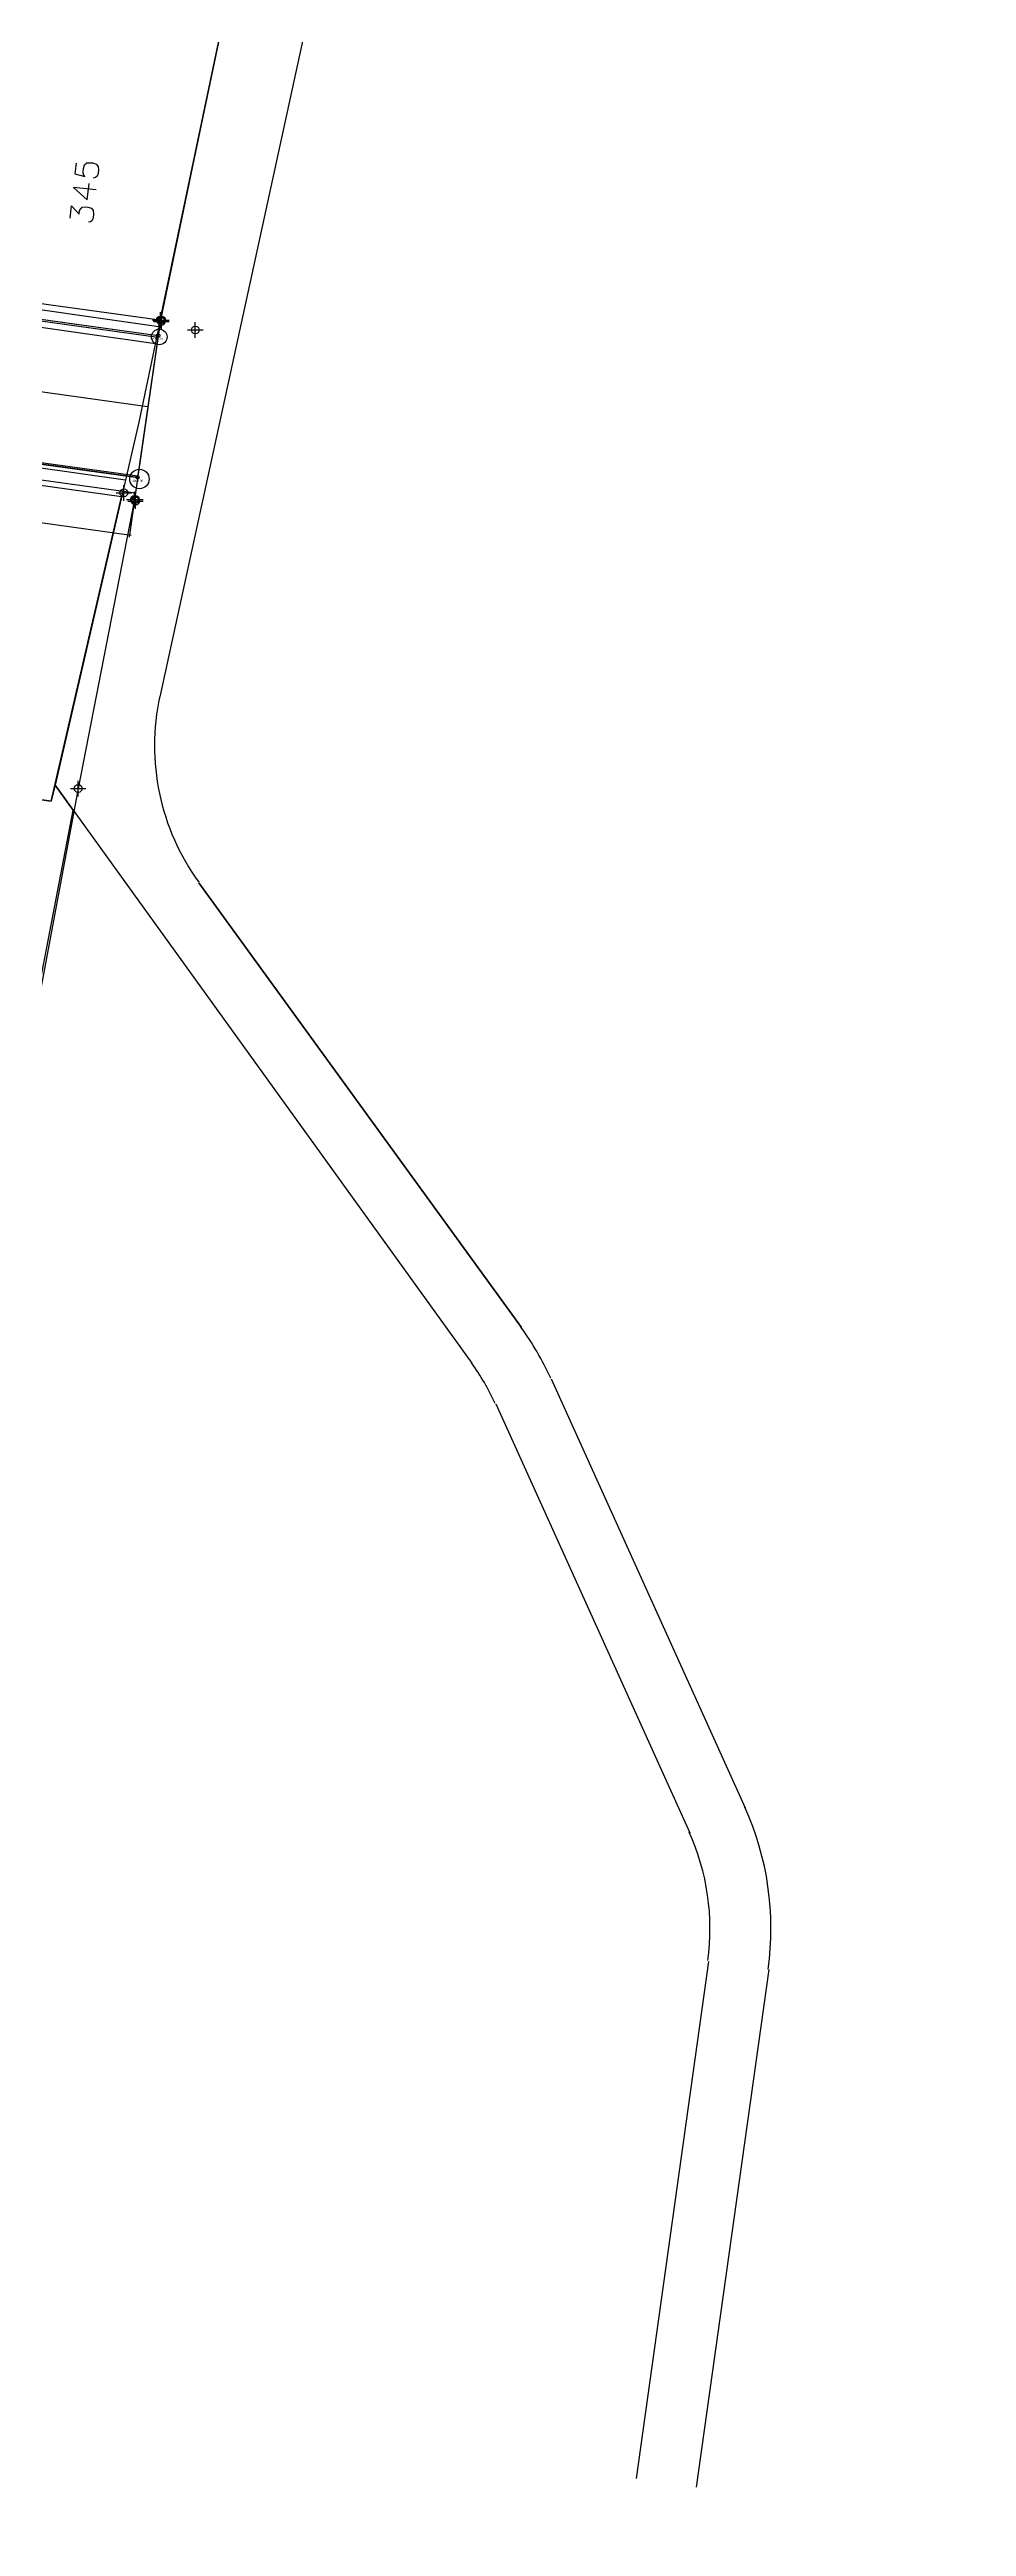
# Model space of a CAD drawing. Header units: metres. Extents: x -977055 to 805873, y -1033982 to 242021.
# Drawn here: x 1141.6 to 1200.4, y 821.6 to 980.5 of the extents above; entities that cross this region are included whole.
import ezdxf

# ---------------------------------------------------------------- set-up
doc = ezdxf.new("R2010")
doc.units = ezdxf.units.M
doc.header["$PDMODE"] = 32
doc.header["$PDSIZE"] = 1.5
for name, color, linetype in [('C-ROAD-PROF-TEXT', 11, 'Continuous'), ('NIVEL BORDILLO', 6, 'Continuous'), ('V-NODE', 1, 'Continuous')]:
    doc.layers.add(name, color=color, linetype=linetype)
doc.layers.add('PDF2_area escolar', color=7, linetype='Continuous', true_color=0x989898)
doc.layers.add('PDF_Geometry', color=7, linetype='Continuous', true_color=0x797979)
doc.layers.get('PDF2_area escolar').off()
doc.styles.add('CITY2', font='stylu.ttf', dxfattribs={"height": 0.2})
doc.styles.add('MtXpl_Calibri', font='calibri.ttf')
doc.dimstyles.new('COTAS2', dxfattribs={"dimtxt": 0.02, "dimasz": 0.1, "dimexe": 0.15, "dimexo": 0.08, "dimgap": 0.05, "dimtad": 1, "dimzin": 0, "dimdsep": 46, "dimtxsty": 'CITY2', "dimblk": 'ARCHTICK', "dimcen": 1, "dimdle": 0.1, "dimclrd": 1, "dimclre": 1, "dimclrt": 2, "dimadec": 0, "dimazin": 0, "dimtfac": 1, "dimtofl": 0, "dimtmove": 0, "dimatfit": 3, "dimldrblk": 'ARCHTICK', "dimfxl": 0.18, "dimtolj": 1, "dimtzin": 0, "dimarcsym": 0})

# ---------------------------------------------------------------- blocks, each defined once
blk = doc.blocks.new('base')
at = {"layer": 'PDF_Geometry', "lineweight": 25, "extrusion": (-0.000787417, 0.063364, 0.99799), "elevation": 0.03}
for points in [[(-320.14, -199.51), (-317.65, -177.69), (-314.6, -157.33), (-312.34, -132.43), (-311, -117.52), (-303.8, -78.13), (-296.11, -43.91), (-287.33, -13.76), (-275.46, 35.07), (-264.94, 80.83)], [(-314.36, -197.29), (-299.6, -195.68), (-292.74, -194.19), (-282.66, -192.11), (-274.48, -190.36), (-258.04, -185.15), (-248.03, -180.61), (-240.54, -177.71), (-228.64, -174.04), (-222.73, -172.71), (-217.38, -171.04), (-209.93, -169.25), (-202.16, -164.76), (-196.2, -160.28), (-195.07, -159.82), (-178.09, -157.46), (-154.3, -156.61), (-136.67, -154.61), (-124.44, -153.16), (-118.07, -151.47), (-100.79, -146.65), (-80.95, -140.97), (-73.38, -139.33), (-61.69, -135.82), (-40.5, -131.6), (-37.73, -130.87), (-17.66, -129.44), (1.31, -127.46), (21.09, -124.93), (41.01, -122.83), (47.38, -123.46), (63.59, -123.19), (81.4, -124.31), (85.64, -96.07), (88.7, -66.39), (92.81, -40.78), (97.16, -22.39), (100.6, -1.56), (102.48, 8.32), (109.69, 37.36), (117.53, 76.62), (126.22, 115.64), (131.51, 149.59), (134.68, 173.97), (136.92, 195.59), (139.96, 229.68), (141.56, 250.68), (142.61, 271.37), (143.25, 283.21), (147.07, 312.94), (152.58, 355.63), (153.55, 396.04), (150.87, 418.02), (151.78, 438.64), (150.96, 458.03), (151.78, 438.64), (150.87, 418.02), (153.55, 396.04), (152.58, 355.63), (147.07, 312.94), (143.25, 283.21), (142.61, 271.37), (141.56, 250.68), (139.96, 229.68), (136.92, 195.59), (134.68, 173.97), (131.51, 149.59), (126.22, 115.64), (117.53, 76.62), (109.69, 37.36), (102.48, 8.32), (100.6, -1.56), (97.16, -22.39), (92.81, -40.78), (88.7, -66.39), (85.64, -96.07), (81.4, -124.31), (63.59, -123.19), (47.38, -123.46), (41.01, -122.83), (21.09, -124.93), (1.31, -127.46), (-17.66, -129.44), (-37.73, -130.87), (-40.5, -131.6), (-61.69, -135.82), (-73.38, -139.33), (-80.95, -140.97), (-100.79, -146.65), (-118.07, -151.47), (-124.44, -153.16), (-136.67, -154.61), (-154.3, -156.61), (-178.09, -157.46), (-195.07, -159.82), (-196.2, -160.28), (-202.16, -164.76), (-209.93, -169.25), (-217.38, -171.04), (-222.73, -172.71), (-228.64, -174.04), (-240.54, -177.71), (-248.03, -180.61), (-258.04, -185.15), (-274.48, -190.36), (-282.66, -192.11), (-292.74, -194.19), (-299.6, -195.68), (-314.36, -197.29), (-312.18, -178.45), (-309.15, -157.9), (-306.88, -132.9), (-305.82, -118), (-298.64, -78.8), (-291.06, -45.08), (-282.25, -15.12), (-275.64, 10.47), (-270.32, 33.9), (-263.82, 63.16), (-258.15, 86.41), (-284.42, 123.89)], [(-268, 16.97), (-268.13, 15.87), (-179.14, 2.05), (-177.21, 3.48), (-171.28, 41.86)], [(-172.68, 43.79), (-264.94, 58.11)], [(-261.27, 48.2), (-259.81, 48.03), (-260.68, 48.83), (-260.81, 47.78)], [(-259.99, 46.47), (-259.91, 47.16), (-260.54, 47.33), (-260.46, 47.22), (-260.44, 47.04), (-260.46, 46.81), (-260.54, 46.58), (-260.69, 46.46), (-260.92, 46.45), (-261.06, 46.46), (-261.28, 46.54), (-261.4, 46.69), (-261.42, 46.92), (-261.4, 47.15), (-261.33, 47.33), (-261.23, 47.41), (-261.08, 47.44)], [(-259.57, 49.99), (-259.66, 49.21), (-260.16, 49.74), (-260.18, 49.51), (-260.29, 49.38), (-260.35, 49.3), (-260.58, 49.28), (-260.72, 49.3), (-260.94, 49.37), (-261.06, 49.52), (-261.08, 49.76), (-261.05, 49.99), (-260.99, 50.16), (-260.88, 50.24), (-260.74, 50.27)], [(-255.13, 108.39), (-164.82, 94.36), (-163.42, 92.48), (-169.4, 54.06), (-171.28, 52.66), (-262.92, 66.86)], [(-289.49, 124.96), (-301.59, 152.67)], [(-285.92, 126.52), (-298.02, 154.23)], [(-299.11, 162.52), (-294.05, 195.67)], [(-302.98, 163.08), (-297.91, 196.28)]]:
    blk.add_lwpolyline(points, dxfattribs=at)
for points in [[(-253.38, 55.18), (-265.17, 57.02), (-269.51, 37.51), (-256.46, 35.43)], [(-245.23, 85.5), (-257.89, 87.44), (-262.65, 67.94), (-248.3, 65.75)], [(-242.15, 105.25), (-255.35, 107.31), (-259.3, 88.03), (-258.15, 86.41), (-257.89, 87.44), (-245.23, 85.5)], [(-287.62, 121.63), (-267.3, 92.8)]]:
    blk.add_lwpolyline(points, close=True, dxfattribs=at)
blk = doc.blocks.new('*U4939')
at = {"color": 0, "linetype": 'ByBlock', "lineweight": -2, "transparency": 16777216}
for p, q in [((-1, 0), (1, 0)), ((0, -1), (0, 1))]:
    blk.add_line(p, q, dxfattribs=at)
blk.add_circle((0, 0), 0.5, dxfattribs=at)
blk = doc.blocks.new('_ArchTick')
at = {"color": 0, "linetype": 'ByBlock', "const_width": 0.15}
blk.add_lwpolyline([(-0.5, -0.5), (0.5, 0.5)], dxfattribs=at)
blk = doc.blocks.new('*D5293')
at = {"color": 1, "linetype": 'Continuous', "lineweight": -2, "transparency": 16777216}
for p, q in [((1053.24, 966.05), (1052.72, 962.3)), ((1147.22, 952.96), (1146.7, 949.21))]:
    blk.add_line(p, q, dxfattribs=at)
at = {"color": 1, "lineweight": -2, "transparency": 16777216}
blk.add_line((1052.64, 962.47), (1146.82, 949.35), dxfattribs=at)
at = {"layer": 'Defpoints', "color": 0, "transparency": 16777216}
for p in [(1053.25, 966.13, 1002.42), (1147.23, 953.04, 1002.42), (1146.72, 949.36)]:
    blk.add_point(p, dxfattribs=at)
at = {"color": 1, "lineweight": -2, "transparency": 16777216, "xscale": 0.1, "yscale": 0.1, "zscale": 0.1}
for p, rotation in [((1052.74, 962.45), 172.0702592729496), ((1146.72, 949.36), 352.0702592729496)]:
    blk.add_blockref('_ArchTick', p, dxfattribs=dict(at, rotation=rotation))
at = {"color": 2, "transparency": 16777216, "insert": (1099.75, 956.06), "char_height": 0.2, "attachment_point": 5, "rotation": 352.0703, "style": 'CITY2'}
blk.add_mtext('\\A1;94.88', dxfattribs=at)

msp = doc.modelspace()

# ---------------------------------------------------------------- linework, layer by layer
at = {"color": 1, "elevation": 1002.422}
msp.add_lwpolyline([(1056.02109, 975.03206), (1148.55182, 962.1434), (1147.2319, 953.03844), (1054.72106, 965.92433), (1052.93741, 964.57721), (1054.65028, 976.84713), (1056.02109, 975.03206)], dxfattribs=at)
for centre, radius in [((1148.61888, 962.05645), 0.50164), ((1147.35082, 952.94425), 0.62405)]:
    msp.add_circle(centre, radius)
at = {"layer": 'NIVEL BORDILLO', "color": 2}
for p, q in [((1152.781, 982.78, 997.634), (1148.696, 963.138, 997.634)), ((1055.70178, 976.08619, 1002.422), (1148.63357, 963.14167, 1002.422)), ((1056.10631, 974.91923, 1002.422), (1148.53802, 962.04436, 1002.422)), ((1056.16114, 975.01256, 1002.422), (1148.55182, 962.1434, 1002.422)), ((1054.92921, 970.53974, 1002.422), (1147.861, 957.59522, 1002.422)), ((1053.25494, 966.12854, 1002.422), (1147.2319, 953.03844, 1002.422)), ((1054.83393, 966.00957, 1002.422), (1147.2457, 953.13748, 1002.422)), ((1054.84891, 964.89686, 1002.422), (1147.08843, 952.04877, 1002.422)), ((1148.696, 963.138, 997.634), (1147.027, 951.625, 997.634)), ((1147.027, 951.625, 997.634), (1143.422, 933.093, 997.634)), ((1143.422, 933.093, 997.634), (1139.611, 912.719, 997.634))]:
    msp.add_line(p, q, dxfattribs=at)
for centre, radius in [((1148.55182, 962.1434, 1002.422), 0.11607), ((1147.2319, 953.03844, 1002.422), 0.09326)]:
    msp.add_circle(centre, radius, dxfattribs=at)
at = {"layer": 'PDF_Geometry', "lineweight": 25, "extrusion": (-0.000787417, 0.063364, 0.99799)}
for centre, radius, start, end in [((-1174.84152, -855.82041, 1060.76006), 14.98539, 347.0766803, 35.1638246), ((-1167.43922, -807.46626, 1060.76006), 18.89864, 203.6228569, 215.163932), ((-1167.4388, -807.46615, 1060.76006), 14.98582, 203.6225309, 215.1633667), ((-1179.54293, -779.76211, 1060.76006), 18.89865, 171.3063577, 203.6226689), ((-1179.54308, -779.76209, 1060.76006), 14.98527, 171.3063379, 203.6228828)]:
    msp.add_arc(centre, radius, start, end, dxfattribs=at)

# ---------------------------------------------------------------- block references
at = {"layer": 'PDF2_area escolar'}
msp.add_blockref('base', (882.736, 1016.336, 999.038), dxfattribs=at)
at = {"layer": 'V-NODE', "color": 2, "lineweight": -2, "xscale": 0.5, "yscale": 0.5, "zscale": 0.5}
for p in [(1148.696, 963.138, 1003.778), (1148.756, 963.047, 1003.799), (1148.763, 963.137, 1003.832), (1150.933, 962.502, 1004.369), (1146.353, 952.054, 1004.222), (1147.027, 951.625, 1004.709), (1147.091, 951.633, 1004.764), (1147.098, 951.528, 1004.732), (1143.422, 933.093, 1006.024)]:
    msp.add_blockref('*U4939', p, dxfattribs=at)

# ---------------------------------------------------------------- texts
at = {"layer": 'C-ROAD-PROF-TEXT', "color": 2, "style": 'MtXpl_Calibri'}
for s, p in [('1002.95', (1148.15327, 961.87291, 997.634)), ('1003.30', (1146.88341, 952.75801))]:
    msp.add_text(s, height=0.1375, rotation=0.5711077, dxfattribs=at).set_placement(p)

# ---------------------------------------------------------------- dimensions: what is measured, and where the dimension line sits
at = {"color": 1}
dim = msp.add_aligned_dim(p1=(1053.25494, 966.12854, 1002.422), p2=(1147.2319, 953.03844, 1002.422), distance=-3.71089, dimstyle='COTAS2', dxfattribs=at)
dim.commit()
dim.dimension.update_dxf_attribs({"geometry": '*D5293', "text_midpoint": (1099.75278, 956.06107)})

doc.saveas('drawing.dxf')
